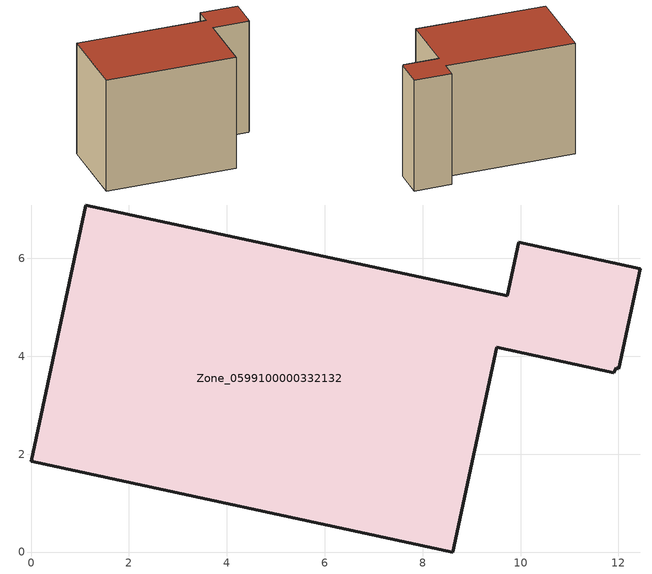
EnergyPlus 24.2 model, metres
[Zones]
Zone_0599100000332132
 floor ground (C_G): 0,1.85 1.12,7.09 9.73,5.24 9.96,6.33 12.45,5.79 12.01,3.74 11.96,3.77 11.91,3.66 9.51,4.18 8.61,0 z0
 wall outside (C_F): 1.12,7.09 0,1.85 8.61,0 9.51,4.18 11.91,3.66 11.96,3.77 12.01,3.74 12.45,5.79 9.96,6.33 9.73,5.24 1.12,7.09 z0:7.98
 roof outside (C_R): 11.91,3.66 11.96,3.77 12.01,3.74 12.45,5.79 9.96,6.33 9.73,5.24 1.12,7.09 0,1.85 8.61,0 9.51,4.18 z7.98
[BUILDING]
Pand.0599100000332132: North Axis=0; Terrain=City; Loads Convergence Tolerance Value=0.04; Temperature Convergence Tolerance Value=0.4; Solar Distribution=FullExterior; Maximum Number of Warmup Days=25; Minimum Number of Warmup Days=1
[Site:Location]
Rotterdam.The.Hague.AP_ZH_NLD Design_Conditions: Latitude=51.96; Longitude=4.45; Time Zone=1; Elevation=-4.5
[SITE:GROUNDTEMPERATURE:BUILDINGSURFACE]
18, 18, 18, 18, 18, 18, 18, 18, 18, 18, 18, 18
[MATERIAL] Thermal Absorptance=0.9; Solar Absorptance=0.7; Visible Absorptance=0.7
Name | Roughness | Thickness | Conductivity | Density | Specific Heat
G.TI.1975-1991 | MediumSmooth | 0.15 | 0.288461 | 540 | 1210
F.TI.1975-1991 | Rough | 0.3 | 0.230769 | 1920 | 840
R.TI.1975-1991 | MediumRough | 0.2 | 0.153846 | 1500 | 1000
[CONSTRUCTION]
C_G: G.TI.1975-1991
C_F: F.TI.1975-1991
C_R: R.TI.1975-1991
[ZONE]
Zone_0599100000332132: Type=1; Multiplier=1; Ceiling Height=Autocalculate; Volume=Autocalculate; Floor Area=autocalculate; Part of Total Floor Area=Yes
[ZONEINFILTRATION:DESIGNFLOWRATE]
Infil_Zone_0599100000332132: Zone or ZoneList or Space or SpaceList=Zone_0599100000332132; Schedule=AlwaysOn; Design Flow Rate Calculation Method=Flow/Area; Flow Rate per Floor Area=0.003; Constant Term Coefficient=1; Temperature Term Coefficient=0; Velocity Term Coefficient=0; Velocity Squared Term Coefficient=0
[HVACTEMPLATE:ZONE:IDEALLOADSAIRSYSTEM]
Zone_0599100000332132: Maximum Heating Supply Air Temperature=50; Minimum Cooling Supply Air Temperature=13; Maximum Heating Supply Air Humidity Ratio=0.0156; Minimum Cooling Supply Air Humidity Ratio=0.0077; Heating Limit=NoLimit; Cooling Limit=NoLimit; Dehumidification Control Type=ConstantSensibleHeatRatio; Cooling Sensible Heat Ratio=0.7; Dehumidification Setpoint=60; Humidification Control Type=None; Humidification Setpoint=30; Outdoor Air Method=None; Outdoor Air Flow Rate per Person=0.00944; Outdoor Air Flow Rate per Zone Floor Area=0; Outdoor Air Flow Rate per Zone=0; Demand Controlled Ventilation Type=None; Outdoor Air Economizer Type=NoEconomizer; Heat Recovery Type=None; Sensible Heat Recovery Effectiveness=0.7; Latent Heat Recovery Effectiveness=0.65
[ZONECONTROL:THERMOSTAT]
ThermostatControl_Zone_0599100000332132: Zone or ZoneList=Zone_0599100000332132; Control Type Schedule=DualSetpointControlType; Control 1=Thermostat_Zone_0599100000332132; Temperature Difference Between Cutout And Setpoint=0
[THERMOSTATSETPOINT:DUALSETPOINT]
Thermostat_Zone_0599100000332132: Heating Setpoint Temperature Schedule=HeatingSetpoint_Zone_0599100000332132; Cooling Setpoint Temperature Schedule=CoolingSetpoint_Zone_0599100000332132
[SCHEDULE:COMPACT]
HeatingSetpoint_Zone_0599100000332132: Through: 12/31, For: AllDays, Until: 24:00, 21
CoolingSetpoint_Zone_0599100000332132: Through: 12/31, For: AllDays, Until: 24:00, 24
DualSetpointControlType: Through: 12/31, For: AllDays, Until: 24:00, 4
AlwaysOn: Through: 12/31, For: AllDays, Until: 24:00, 1
